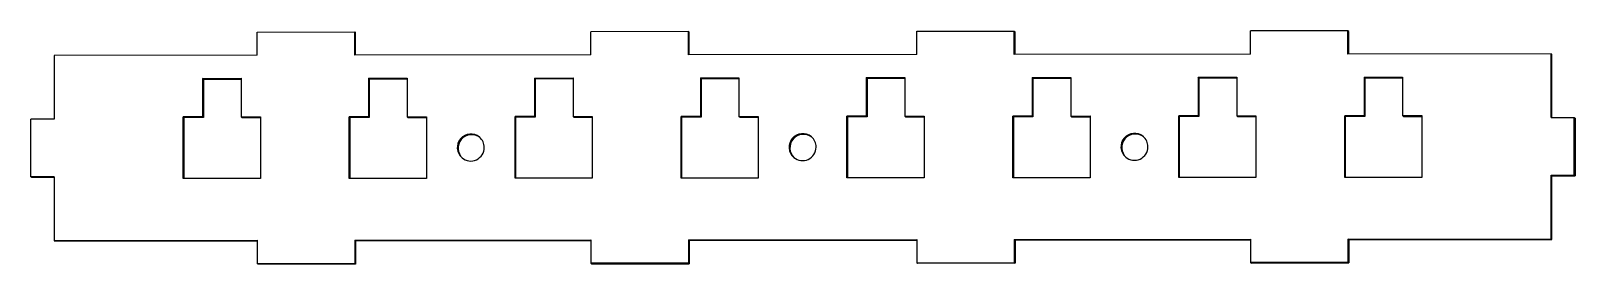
# Model space of a CAD drawing. Header units: millimetres. Extents: x -100 to 100, y -15 to 15.
import ezdxf

# ---------------------------------------------------------------- set-up
doc = ezdxf.new("R2010")
doc.units = ezdxf.units.MM
doc.layers.add('Shape2DView001', color=7, linetype='CONTINUOUS')

msp = doc.modelspace()

# ---------------------------------------------------------------- linework, layer by layer
at = {"layer": 'Shape2DView001'}
for p, q in [((-70.7299, 15.0085), (-58.0969, 15.0218)), ((-70.7299, 12.0098), (-70.7299, 15.0085)), ((-58.0969, 12.0232), (-58.0969, 15.0218)), ((-58.0969, 15.0218), (-57.9912, 14.9319)), ((-57.9912, 12.0233), (-57.9912, 14.9319)), ((-14.8935, 15.0675), (-27.5265, 15.0542)), ((-27.5265, 12.0555), (-27.5265, 15.0542)), ((-14.8935, 12.0689), (-14.8935, 15.0675)), ((-14.7877, 14.9776), (-14.8935, 15.0675)), ((-14.7877, 12.069), (-14.7877, 14.9776)), ((14.682, 15.0988), (27.315, 15.1122)), ((14.682, 12.1002), (14.682, 15.0988)), ((27.315, 12.1135), (27.315, 15.1122)), ((27.315, 15.1122), (27.4207, 15.0223)), ((27.4207, 12.1136), (27.4207, 15.0223)), ((70.5184, 15.1579), (57.8854, 15.1445)), ((57.8854, 12.1459), (57.8854, 15.1445)), ((70.5184, 12.1592), (70.5184, 15.1579)), ((70.6242, 15.068), (70.5184, 15.1579)), ((70.6242, 12.1593), (70.6242, 15.068)), ((-70.7299, 12.0098), (-97.0455, 11.982)), ((-27.5265, 12.0555), (-58.0969, 12.0232)), ((14.682, 12.1002), (-14.8935, 12.0689)), ((57.8854, 12.1459), (27.315, 12.1135)), ((96.8339, 12.1871), (70.5184, 12.1592)), ((96.8339, 3.94078), (96.8339, 12.1871)), ((96.9397, 12.0972), (96.8339, 12.1871)), ((96.9397, 3.94089), (96.9397, 12.0972)), ((-97.0455, 11.982), (-97.0455, 3.73567)), ((-77.8074, 9.00366), (-72.8105, 9.00895)), ((-77.8074, 9.00366), (-77.8074, 4.00591)), ((-77.7017, 8.91375), (-77.8074, 9.00366)), ((-77.7017, 8.91375), (-72.8105, 8.91892)), ((-77.7017, 8.91375), (-77.7017, 3.916)), ((-72.8105, 9.00895), (-72.8105, 4.0112)), ((-56.3208, 9.02639), (-51.3239, 9.03168)), ((-56.3208, 9.02639), (-56.3208, 4.02864)), ((-56.215, 8.93648), (-56.3208, 9.02639)), ((-56.215, 8.93648), (-51.3239, 8.94166)), ((-56.215, 8.93648), (-56.215, 3.93873)), ((-51.3239, 9.03168), (-51.3239, 4.03393)), ((-34.8342, 9.04912), (-29.8373, 9.05441)), ((-34.8342, 9.04912), (-34.8342, 4.05137)), ((-34.7284, 8.95921), (-34.8342, 9.04912)), ((-34.7284, 8.95921), (-29.8373, 8.96439)), ((-34.7284, 8.95921), (-34.7284, 3.96146)), ((-29.8373, 9.05441), (-29.8373, 4.05666)), ((-13.3475, 9.07185), (-8.35064, 9.07714)), ((-13.3475, 9.07185), (-13.3475, 4.0741)), ((-13.2418, 8.98194), (-13.3475, 9.07185)), ((-13.2418, 8.98194), (-8.35064, 8.98712)), ((-13.2418, 8.98194), (-13.2418, 3.98419)), ((-8.35064, 9.07714), (-8.35064, 4.07939)), ((8.13911, 9.09459), (13.136, 9.09987)), ((8.13911, 9.09459), (8.13911, 4.09683)), ((8.24487, 9.00467), (8.13911, 9.09459)), ((8.24487, 9.00467), (13.136, 9.00985)), ((8.24487, 9.00467), (8.24487, 4.00692)), ((13.136, 9.09987), (13.136, 4.10212)), ((29.6257, 9.11732), (34.6226, 9.1226)), ((29.6257, 9.11732), (29.6257, 4.11957)), ((29.7315, 9.02741), (29.6257, 9.11732)), ((29.7315, 9.02741), (34.6226, 9.03258)), ((29.7315, 9.02741), (29.7315, 4.02965)), ((34.6226, 9.1226), (34.6226, 4.12485)), ((51.1124, 9.14005), (56.1093, 9.14533)), ((51.1124, 9.14005), (51.1124, 4.1423)), ((51.2181, 9.05014), (51.1124, 9.14005)), ((51.2181, 9.05014), (56.1093, 9.05531)), ((51.2181, 9.05014), (51.2181, 4.05239)), ((56.1093, 9.14533), (56.1093, 4.14758)), ((72.599, 9.16278), (77.5959, 9.16807)), ((72.599, 9.16278), (72.599, 4.16503)), ((72.7048, 9.07287), (72.599, 9.16278)), ((72.7048, 9.07287), (77.5959, 9.07804)), ((72.7048, 9.07287), (72.7048, 4.07512)), ((77.5959, 9.16807), (77.5959, 4.17031)), ((-77.8074, 4.00591), (-80.3059, 4.00327)), ((-80.3059, -3.99313), (-80.3059, 4.00327)), ((-80.2001, 3.91336), (-80.3059, 4.00327)), ((-77.7017, 3.916), (-77.8074, 4.00591)), ((-72.8105, 4.0112), (-70.3121, 4.01384)), ((-72.7048, 3.92129), (-72.8105, 4.0112)), ((-70.3121, 4.01384), (-70.3121, -3.98256)), ((-56.3208, 4.02864), (-58.8192, 4.026)), ((-58.8192, -3.9704), (-58.8192, 4.026)), ((-58.7135, 3.93609), (-58.8192, 4.026)), ((-56.215, 3.93873), (-56.3208, 4.02864)), ((-51.3239, 4.03393), (-48.8255, 4.03657)), ((-51.2181, 3.94402), (-51.3239, 4.03393)), ((-48.8255, 4.03657), (-48.8255, -3.95983)), ((-34.8342, 4.05137), (-37.3326, 4.04873)), ((-37.3326, -3.94767), (-37.3326, 4.04873)), ((-37.2268, 3.95882), (-37.3326, 4.04873)), ((-34.7284, 3.96146), (-34.8342, 4.05137)), ((-29.8373, 4.05666), (-27.3388, 4.0593)), ((-29.7315, 3.96675), (-29.8373, 4.05666)), ((-27.3388, 4.0593), (-27.3388, -3.9371)), ((-13.3475, 4.0741), (-15.846, 4.07146)), ((-15.846, -3.92494), (-15.846, 4.07146)), ((-15.7402, 3.98155), (-15.846, 4.07146)), ((-13.2418, 3.98419), (-13.3475, 4.0741)), ((-8.35064, 4.07939), (-5.85219, 4.08203)), ((-8.24487, 3.98948), (-8.35064, 4.07939)), ((-5.85219, 4.08203), (-5.85219, -3.91437)), ((8.13911, 4.09683), (5.64066, 4.09419)), ((5.64066, -3.90221), (5.64066, 4.09419)), ((5.74643, 4.00428), (5.64066, 4.09419)), ((8.24487, 4.00692), (5.74643, 4.00428)), ((5.74643, -3.9021), (5.74643, 4.00428)), ((8.24487, 4.00692), (8.13911, 4.09683)), ((13.136, 4.10212), (15.6344, 4.10476)), ((13.2418, 4.01221), (13.136, 4.10212)), ((13.2418, 4.01221), (15.6344, 4.01474)), ((15.6344, 4.10476), (15.6344, -3.89164)), ((29.6257, 4.11957), (27.1273, 4.11692)), ((27.1273, -3.87948), (27.1273, 4.11692)), ((27.2331, 4.02701), (27.1273, 4.11692)), ((29.7315, 4.02965), (27.2331, 4.02701)), ((27.2331, -3.87937), (27.2331, 4.02701)), ((29.7315, 4.02965), (29.6257, 4.11957)), ((34.6226, 4.12485), (37.1211, 4.1275)), ((34.7284, 4.03494), (34.6226, 4.12485)), ((34.7284, 4.03494), (37.1211, 4.03747)), ((37.1211, 4.1275), (37.1211, -3.86891)), ((51.1124, 4.1423), (48.6139, 4.13965)), ((48.6139, -3.85675), (48.6139, 4.13965)), ((48.7197, 4.04974), (48.6139, 4.13965)), ((51.2181, 4.05239), (48.7197, 4.04974)), ((48.7197, -3.85664), (48.7197, 4.04974)), ((51.2181, 4.05239), (51.1124, 4.1423)), ((56.1093, 4.14758), (58.6077, 4.15023)), ((56.215, 4.05767), (56.1093, 4.14758)), ((56.215, 4.05767), (58.6077, 4.0602)), ((58.6077, 4.15023), (58.6077, -3.84618)), ((72.599, 4.16503), (70.1006, 4.16238)), ((70.1006, -3.83402), (70.1006, 4.16238)), ((70.2063, 4.07247), (70.1006, 4.16238)), ((72.7048, 4.07512), (70.2063, 4.07247)), ((70.2063, -3.83391), (70.2063, 4.07247)), ((72.7048, 4.07512), (72.599, 4.16503)), ((77.5959, 4.17031), (80.0943, 4.17296)), ((77.7017, 4.0804), (77.5959, 4.17031)), ((77.7017, 4.0804), (80.0943, 4.08293)), ((80.0943, 4.17296), (80.0943, -3.82344)), ((-97.0455, 3.73567), (-100.044, 3.7325)), ((-100.044, -3.76413), (-100.044, 3.7325)), ((-77.7017, 3.916), (-80.2001, 3.91336)), ((-80.2001, -3.99302), (-80.2001, 3.91336)), ((-72.7048, 3.92129), (-70.3121, 3.92382)), ((-56.215, 3.93873), (-58.7135, 3.93609)), ((-58.7135, -3.97029), (-58.7135, 3.93609)), ((-51.2181, 3.94402), (-48.8255, 3.94655)), ((-34.7284, 3.96146), (-37.2268, 3.95882)), ((-37.2268, -3.94756), (-37.2268, 3.95882)), ((-29.7315, 3.96675), (-27.3388, 3.96928)), ((-13.2418, 3.98419), (-15.7402, 3.98155)), ((-15.7402, -3.92483), (-15.7402, 3.98155)), ((-8.24487, 3.98948), (-5.85219, 3.99201)), ((96.8339, 3.94078), (99.8321, 3.94395)), ((99.8321, -3.55268), (99.8321, 3.94395)), ((99.8321, 3.94395), (99.9378, 3.85404)), ((99.9378, 3.85404), (99.9378, -3.64259)), ((-97.0455, -3.76096), (-100.044, -3.76413)), ((-99.9378, -3.85404), (-100.044, -3.76413)), ((-97.0455, -3.85098), (-99.9378, -3.85404)), ((-97.0455, -3.76096), (-97.0455, -12.0072)), ((-70.3121, -3.98256), (-80.3059, -3.99313)), ((-48.8255, -3.95983), (-58.8192, -3.9704)), ((-27.3388, -3.9371), (-37.3326, -3.94767)), ((-5.85219, -3.91437), (-15.846, -3.92494)), ((15.6344, -3.89164), (5.64066, -3.90221)), ((37.1211, -3.86891), (27.1273, -3.87948)), ((58.6077, -3.84618), (48.6139, -3.85675)), ((80.0943, -3.82344), (70.1006, -3.83402)), ((96.8339, -3.55585), (99.8321, -3.55268)), ((96.8339, -11.8021), (96.8339, -3.55585)), ((96.9397, -3.64576), (96.8339, -3.55585)), ((96.9397, -3.64576), (99.9378, -3.64259)), ((96.9397, -11.892), (96.9397, -3.64576)), ((99.9378, -3.64259), (99.8321, -3.55268)), ((-97.0455, -12.0072), (-70.7299, -11.9794)), ((-70.7299, -11.9794), (-70.7299, -14.9781)), ((-58.0969, -11.966), (-27.5265, -11.9337)), ((-58.0969, -11.966), (-58.0969, -14.9647)), ((-58.0969, -11.966), (-57.9912, -12.056)), ((-27.5265, -11.9337), (-27.5265, -14.9324)), ((-14.8935, -11.9203), (14.682, -11.889)), ((-14.8935, -11.9203), (-14.8935, -14.919)), ((-14.7877, -12.0102), (-14.8935, -11.9203)), ((-14.7877, -12.0102), (14.682, -11.9791)), ((14.682, -11.889), (14.682, -14.8877)), ((27.315, -11.8757), (57.8854, -11.8433)), ((27.315, -11.8757), (27.315, -14.8743)), ((27.315, -11.8757), (27.4207, -11.9656)), ((27.4207, -11.9656), (57.8854, -11.9334)), ((27.4207, -11.9656), (27.4207, -14.9642)), ((57.8854, -11.8433), (57.8854, -14.842)), ((70.5184, -11.83), (96.8339, -11.8021)), ((70.5184, -11.83), (70.5184, -14.8286)), ((70.6242, -11.9199), (70.5184, -11.83)), ((70.6242, -11.9199), (96.9397, -11.892)), ((70.6242, -11.9199), (70.6242, -14.9185)), ((96.9397, -11.892), (96.8339, -11.8021)), ((-96.9397, -12.0972), (-97.0455, -12.0072)), ((-96.9397, -12.0972), (-70.7299, -12.0694)), ((-57.9912, -12.056), (-27.5265, -12.0237)), ((-57.9912, -12.056), (-57.9912, -15.0546)), ((-14.7877, -12.0102), (-14.7877, -15.0089)), ((-70.7299, -14.9781), (-58.0969, -14.9647)), ((-70.6242, -15.068), (-70.7299, -14.9781)), ((-57.9912, -15.0546), (-70.6242, -15.068)), ((-58.0969, -14.9647), (-57.9912, -15.0546)), ((-14.8935, -14.919), (-27.5265, -14.9324)), ((-27.5265, -14.9324), (-27.4207, -15.0223)), ((-27.4207, -15.0223), (-14.7877, -15.0089)), ((-14.7877, -15.0089), (-14.8935, -14.919)), ((14.682, -14.8877), (27.315, -14.8743)), ((14.7877, -14.9776), (14.682, -14.8877)), ((27.4207, -14.9642), (14.7877, -14.9776)), ((27.315, -14.8743), (27.4207, -14.9642)), ((70.5184, -14.8286), (57.8854, -14.842)), ((57.8854, -14.842), (57.9912, -14.9319)), ((57.9912, -14.9319), (70.6242, -14.9185)), ((70.6242, -14.9185), (70.5184, -14.8286))]:
    msp.add_line(p, q, dxfattribs=at)
for centre, start_param, end_param in [((-43.079, 0.04445), 0, 3.14159), ((-0.10576, 0.08991), 0, 3.14159), ((42.8675, 0.13537), 0, 3.14159), ((42.9733, 0.04546), 0.039715, 3.10188), ((-42.9733, -0.04546), 0.039715, 3.10188), ((-43.079, 0.04445), 3.14159, 5.41747), ((-43.079, 0.04445), 5.41747, 0), ((0, 0), 0.039715, 3.10188), ((-0.10576, 0.08991), 3.14159, 5.41747), ((-0.10576, 0.08991), 5.41747, 0), ((42.8675, 0.13537), 3.14159, 5.41747), ((42.8675, 0.13537), 5.41747, 0)]:
    msp.add_ellipse(centre, major_axis=(1.13347, 1.33332), ratio=0.998929, start_param=start_param, end_param=end_param, dxfattribs=at)

doc.saveas('drawing.dxf')
